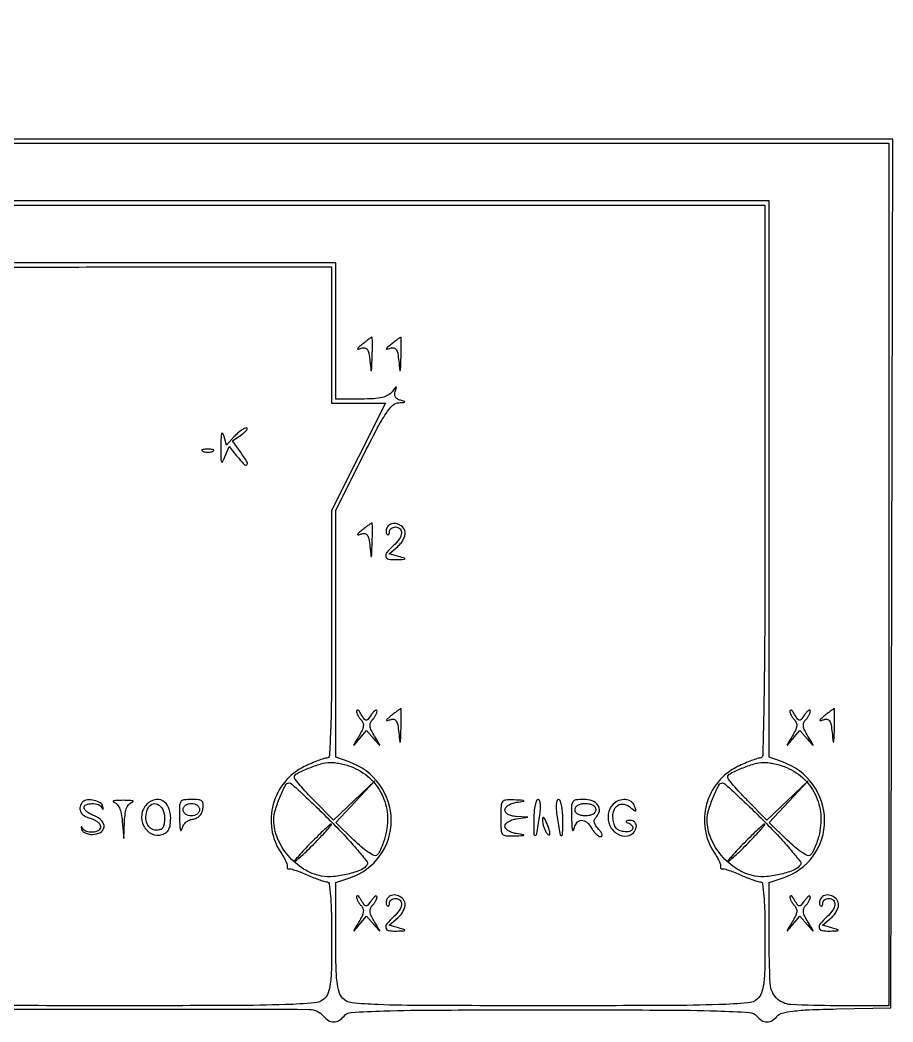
# Model space of a CAD drawing. Extents: x 8 to 431, y 55 to 556.
# Drawn here: x 219.5 to 431, y 55.1 to 297.8 of the extents above; entities that cross this region are included whole.
import ezdxf

# ---------------------------------------------------------------- set-up
doc = ezdxf.new("R2010")
doc.units = 0

msp = doc.modelspace()

# ---------------------------------------------------------------- linework, layer by layer
for points in [[(175, 350.5), (175, 268), (302.5, 268), (430, 268), (430, 163.5), (430, 59), (417.154988, 59, -0.013071), (406.239467, 59.285406, -0.190048), (402.791726, 60.85785, -0.181986), (401.268299, 64.389479, -0.011806), (401, 75.751189), (401, 88.844896), (404.412218, 89.971029, 0.15837), (411.701294, 95.318113, 0.158954), (414.442346, 103.919875, 0.156417), (411.59782, 112.587546, 0.153168), (404.221626, 118.072586), (401, 119.19565), (401, 186.597825), (401, 254), (266, 254), (131, 254), (130.947338, 306.25)], [(196.442594, 58.123261, -0.000786), (243, 58.196414, -0.000786), (289.557406, 58.123261, -0.222289), (293, 56.5, 0.080199), (294.22016, 55.434111, 0.140402), (295.5, 55.067499, 0.140402), (296.77984, 55.434111, 0.080199), (298, 56.5, -0.207788), (299.755184, 57.387881, -0.007148), (307.60906, 57.735925, -0.006628), (320.533408, 57.95223, -0.00087), (348, 58, -0.00087), (375.466592, 57.95223, -0.006628), (388.39094, 57.735925, -0.007148), (396.244816, 57.387881, -0.207788), (398, 56.5, 0.080026), (399.215909, 55.437088, 0.139126), (400.493808, 55.066617, 0.140213), (401.768768, 55.423478, 0.081818), (402.976483, 56.471664, -0.160208), (404.169002, 57.219906, -0.030379), (406.726727, 57.690365, -0.020058), (410.740037, 58.016374, -0.004946), (417.348928, 58.221664), (430.5, 58.5), (430.754586, 163.75), (431.009172, 269), (303.504586, 269), (176, 269)], [(130, 253), (265, 253), (400, 253), (400, 186, -0.000794), (399.947183, 152.732097, -0.003625), (399.745581, 133.393667, -0.001096), (399.472374, 119.642324, -0.407768), (398.815724, 119, 0.0799), (398.122944, 118.888582, 0.010773), (396.729242, 118.394843, 0.012203), (395.092016, 117.728697, 0.010005), (393.375833, 116.939892, 0.108181), (388.631792, 113.209409, 0.105747), (385.832579, 107.808897, 0.10597), (385.490633, 101.745447, 0.10907), (387.676678, 96.144229, -0.017527), (388.337501, 95.076802, -0.022992), (388.860066, 94.05643, -0.021466), (389.21068, 93.189704, -0.158746), (389.222384, 92.75, 0.094726), (389.195039, 92.475708, 0.160215), (389.285638, 92.26568, 0.163923), (389.481214, 92.153478, 0.100079), (389.75, 92.154444, -0.121598), (390.222693, 92.136037, -0.010745), (391.371815, 91.777527, -0.013552), (392.739198, 91.276831, -0.010144), (394.217881, 90.654444, 0.009443), (395.71702, 90.020974, 0.011438), (397.14682, 89.485993, 0.010114), (398.363019, 89.08978, 0.073811), (398.967881, 89, -0.380827), (399.434573, 88.584245, -0.009533), (399.730665, 85.517568, -0.013789), (399.937151, 81.358954, -0.005509), (400, 75.654988, -0.003887), (399.940984, 68.063903, -0.026448), (399.684737, 64.325258, -0.057453), (399.151708, 62.109686, -0.121685), (398.171259, 60.654988, -0.165585), (395.878988, 59.665852, -0.01158), (388.783558, 59.267951, -0.00742), (376.443001, 59.045531, -0.000796), (347.826247, 59, -0.000692), (317.718712, 59.041676, -0.008417), (306.1762, 59.267951, -0.016627), (299.865493, 59.708425, -0.185147), (297.654988, 60.828741, -0.114449), (296.799882, 62.365908, -0.042349), (296.316515, 64.811899, -0.023049), (296.064189, 68.726738, -0.004569), (296, 75.751189), (296, 88.844896), (299.412218, 89.971029, 0.15837), (306.701294, 95.318113, 0.158954), (309.442346, 103.919875, 0.156417), (306.59782, 112.587546, 0.153168), (299.221626, 118.072586), (296, 119.19565), (296, 149.112105), (296, 179.028559), (302.507155, 192.014279, -0.004827), (306.047349, 198.912044, -0.026253), (308.193178, 202.521815, -0.050751), (309.807191, 204.476454, -0.1839), (311.257155, 205.116001, 0.004194), (312.492556, 205.190292, 0.224228), (312.693369, 205.302516, 0.516988), (312.646486, 205.437509, 0.007306), (311.676575, 205.703466, -0.070589), (310.930798, 206.01348, -0.1274), (310.467236, 206.479777, -0.134145), (310.302267, 207.094161, -0.082455), (310.429028, 207.837465, 0.006419), (310.750701, 208.806151, 0.542828), (310.668022, 208.90697, 0.199065), (310.467718, 208.796578, 0.003123), (309.642211, 207.75, -0.103049), (308.653411, 206.910673, -0.067423), (307.2511, 206.376743, -0.043511), (305.212243, 206.084863, -0.013807), (302.139757, 206), (296, 206), (296, 222.5), (296, 239), (245.122445, 239, -0.000828), (216.422776, 239.047551, -0.006364)], [(215.199733, 237.954687, -0.000765), (244.828741, 238), (295, 238), (295, 221.5), (295, 205), (301.507155, 205), (308.014311, 205), (301.507155, 192.014279), (295, 179.028559), (295, 149.014279, -0.001864), (294.945256, 134.332631, -0.007995), (294.740136, 125.585999, -0.004973), (294.443897, 119.591968, -0.396942), (293.815724, 119, 0.0799), (293.122944, 118.888582, 0.010773), (291.729242, 118.394843, 0.012203), (290.092016, 117.728697, 0.010005), (288.375833, 116.939892, 0.108181), (283.631792, 113.209409, 0.105747), (280.832579, 107.808897, 0.10597), (280.490633, 101.745447, 0.10907), (282.676678, 96.144229, -0.017527), (283.337501, 95.076802, -0.022992), (283.860066, 94.05643, -0.021466), (284.21068, 93.189704, -0.158746), (284.222384, 92.75, 0.094726), (284.195039, 92.475708, 0.160215), (284.285638, 92.26568, 0.163923), (284.481214, 92.153478, 0.100079), (284.75, 92.154444, -0.121598), (285.222693, 92.136037, -0.010745), (286.371815, 91.777527, -0.013552), (287.739198, 91.276831, -0.010144), (289.217881, 90.654444, 0.009443), (290.71702, 90.020974, 0.011438), (292.14682, 89.485993, 0.010114), (293.363019, 89.08978, 0.073811), (293.967881, 89, -0.380827), (294.434573, 88.584245, -0.009533), (294.730665, 85.517568, -0.013789), (294.937151, 81.358954, -0.005509), (295, 75.654988, -0.003887), (294.940984, 68.063903, -0.026448), (294.684737, 64.325258, -0.057453), (294.151708, 62.109686, -0.121685), (293.171259, 60.654988, -0.165585), (290.878988, 59.665852, -0.01158), (283.783558, 59.267951, -0.00742), (271.443001, 59.045531, -0.000796), (242.826247, 59, -0.000692), (212.718712, 59.041676, -0.008417)]]:
    msp.add_lwpolyline(points, format="xyb")
for points in [[(302.5, 219.333664, 0.006251), (301.492388, 218.505302, 0.145542), (301.291036, 218.198754, 0.583789), (301.407657, 218.077206, 0.019996), (302.192814, 218.312138, -0.116372), (303.045342, 218.396836, -0.215502), (303.624367, 218.036079, -0.103158), (304.004731, 217.09338, -0.018265), (304.274711, 215.196671, 0.001682), (304.524614, 212.896683, 0.738129), (304.627766, 212.877114, 0.112478), (304.719875, 213.219847, 0.000788), (304.831897, 216.25, 0.004907), (304.878409, 218.069214, 0.008276), (304.877182, 219.595345, 0.002769), (304.84766, 220.884609, 0.443247), (304.75, 220.968197, 0.122408), (304.587003, 220.90495, 0.003631), (303.985938, 220.474934, 0.007046), (303.284489, 219.950101, 0.004781)], [(309.5, 219.333664, 0.006251), (308.492388, 218.505302, 0.145542), (308.291036, 218.198754, 0.583789), (308.407657, 218.077206, 0.019996), (309.192814, 218.312138, -0.116372), (310.045342, 218.396836, -0.215502), (310.624367, 218.036079, -0.103158), (311.004731, 217.09338, -0.018265), (311.274711, 215.196671, 0.001682), (311.524614, 212.896683, 0.738129), (311.627766, 212.877114, 0.112478), (311.719875, 213.219847, 0.000788), (311.831897, 216.25, 0.004907), (311.878409, 218.069214, 0.008276), (311.877182, 219.595345, 0.002769), (311.84766, 220.884609, 0.443247), (311.75, 220.968197, 0.122408), (311.587003, 220.90495, 0.003631), (310.985938, 220.474934, 0.007046), (310.284489, 219.950101, 0.004781)], [(268.163066, 194.5, 0.003532), (268.162501, 191.586266, 0.091239), (268.309918, 190.814942, 0.643591), (268.579735, 190.799746, 0.025), (269.135081, 192), (270.14339, 194.5), (271.981987, 192.25, 0.012855), (273.781761, 190.159568, 0.365491), (274.438709, 190.071374, 0.413772), (274.571515, 190.668665, 0.013231), (273.0496, 192.930343), (270.963013, 195.860685), (273.204013, 197.430343, 0.020836), (273.994822, 198.034868, 0.058689), (274.473135, 198.538913, 0.194644), (274.553701, 198.844861, 0.377488), (274.377494, 199, 0.124023), (273.843019, 198.865354, 0.030468), (273.066497, 198.384454, 0.029329), (272.217982, 197.706603, 0.025641), (271.413595, 196.904523), (269.517214, 194.809046), (268.858287, 197.154523, 0.09123), (268.579318, 197.723536, 0.629619), (268.353636, 197.67994, 0.055472), (268.208789, 196.690201, 0.006807)], [(263.75, 193.337719, 0.057986), (264.320008, 193.181385, 0.037979), (265, 193.12966, 0.037979), (265.679992, 193.181385, 0.057986), (266.25, 193.337719, 0.174857), (266.459382, 193.525001, 0.447206), (266.398438, 193.693942, 0.078554), (265.89144, 193.810911, 0.017491), (265, 193.842105, 0.017491), (264.10856, 193.810911, 0.078554), (263.601562, 193.693942, 0.447206), (263.540618, 193.525001, 0.174857)], [(302.5, 174.333664, 0.006251), (301.492388, 173.505302, 0.145542), (301.291036, 173.198754, 0.583789), (301.407657, 173.077206, 0.019996), (302.192814, 173.312138, -0.116372), (303.045342, 173.396836, -0.215502), (303.624367, 173.036079, -0.103158), (304.004731, 172.09338, -0.018265), (304.274711, 170.196671, 0.001682), (304.524614, 167.896683, 0.738129), (304.627766, 167.877114, 0.112478), (304.719875, 168.219847, 0.000788), (304.831897, 171.25, 0.004907), (304.878409, 173.069214, 0.008276), (304.877182, 174.595345, 0.002769), (304.84766, 175.884609, 0.443247), (304.75, 175.968197, 0.122408), (304.587003, 175.90495, 0.003631), (303.985938, 175.474934, 0.007046), (303.284489, 174.950101, 0.004781)], [(308.493101, 174.988837, 0.059114), (308.272696, 174.515129, 0.065921), (308.179697, 174.020206, 0.075311), (308.222196, 173.580012, 0.135524), (308.399864, 173.266802, 0.132256), (308.627352, 173.135822, 0.259615), (308.82371, 173.185665, 0.153621), (308.958272, 173.426605, 0.051163), (309, 173.833333, -0.127718), (309.115534, 174.278257, -0.100747), (309.440625, 174.657292, -0.089419), (309.926925, 174.912123, -0.076226), (310.5, 175, -0.195464), (311.567232, 174.566216, -0.231332), (311.930974, 173.550897, -0.124539), (311.373995, 172.064216, -0.057305), (310, 170.5, 0.030751), (308.384115, 168.846022, 0.236612), (308.126376, 167.826377, 0.311843), (308.793741, 167.205743, 0.045229), (310.75, 167.09968, 0.001949), (312.553589, 167.172095, 0.247934), (312.741624, 167.282292, 0.494197), (312.689135, 167.420336, 0.003057), (311.214629, 167.84968), (308.929258, 168.5), (311.029192, 170.295493, 0.049485), (311.808292, 171.107851, 0.048838), (312.416494, 172.060886, 0.05313), (312.776661, 173.005526, 0.11256), (312.803079, 173.78401, 0.151868), (312.15107, 175.001457, 0.126949), (310.877274, 175.73949, 0.137851), (309.485604, 175.737555, 0.18762)], [(301.030409, 130.45, 0.086146), (301.100117, 129.965567, 0.03895), (301.34635, 129.371021, 0.037057), (301.711351, 128.768392, 0.041707), (302.148653, 128.251347, -0.110659), (302.595104, 127.547059, -0.120939), (302.678905, 126.742991, -0.077773), (302.371338, 125.720149, -0.024053), (301.604643, 124.301347, 0.000543), (300.432111, 122.356045, 0.163506), (300.392855, 122.178167, 0.657424), (300.464909, 122.155822, 0.000941), (301.681878, 123.581824), (303.451776, 125.663648), (305.285238, 123.581824, 0.0009), (306.567861, 122.130729, 0.628105), (306.645329, 122.152712, 0.181452), (306.612877, 122.324816, 0.00054), (305.410697, 124.301347, -0.024008), (304.636434, 125.720241, -0.077867), (304.324434, 126.742991, -0.121397), (304.405869, 127.547033, -0.111167), (304.851347, 128.251347, 0.038339), (305.290908, 128.764031, 0.034879), (305.662583, 129.353727, 0.036677), (305.919379, 129.929789, 0.08672), (306, 130.39113, 0.321268), (305.866322, 130.577704, 0.227549), (305.60119, 130.545709, 0.069396), (305.16538, 130.174032, 0.023683), (304.642348, 129.525559, -0.014358), (303.751984, 128.378542, -0.23041), (303.317989, 128.179985, -0.243917), (302.909105, 128.404594, -0.016012), (302.172757, 129.58443, 0.02292), (301.741719, 130.254294, 0.076341), (301.378517, 130.628864, 0.290758), (301.1537, 130.647455, 0.270963)], [(309.5, 129.333664, 0.006251), (308.492388, 128.505302, 0.145542), (308.291036, 128.198754, 0.583789), (308.407657, 128.077206, 0.019996), (309.192814, 128.312138, -0.116372), (310.045342, 128.396836, -0.215502), (310.624367, 128.036079, -0.103158), (311.004731, 127.09338, -0.018265), (311.274711, 125.196671, 0.001682), (311.524614, 122.896683, 0.738129), (311.627766, 122.877114, 0.112478), (311.719875, 123.219847, 0.000788), (311.831897, 126.25, 0.004907), (311.878409, 128.069214, 0.008276), (311.877182, 129.595345, 0.002769), (311.84766, 130.884609, 0.443247), (311.75, 130.968197, 0.122408), (311.587003, 130.90495, 0.003631), (310.985938, 130.474934, 0.007046), (310.284489, 129.950101, 0.004781)], [(406.030409, 130.45, 0.086146), (406.100117, 129.965567, 0.03895), (406.34635, 129.371021, 0.037057), (406.711351, 128.768392, 0.041707), (407.148653, 128.251347, -0.110659), (407.595104, 127.547059, -0.120939), (407.678905, 126.742991, -0.077773), (407.371338, 125.720149, -0.024053), (406.604643, 124.301347, 0.000543), (405.432111, 122.356045, 0.163506), (405.392855, 122.178167, 0.657424), (405.464909, 122.155822, 0.000941), (406.681878, 123.581824), (408.451776, 125.663648), (410.285238, 123.581824, 0.0009), (411.567861, 122.130729, 0.628105), (411.645329, 122.152712, 0.181452), (411.612877, 122.324816, 0.00054), (410.410697, 124.301347, -0.024008), (409.636434, 125.720241, -0.077867), (409.324434, 126.742991, -0.121397), (409.405869, 127.547033, -0.111167), (409.851347, 128.251347, 0.038339), (410.290908, 128.764031, 0.034879), (410.662583, 129.353727, 0.036677), (410.919379, 129.929789, 0.08672), (411, 130.39113, 0.321268), (410.866322, 130.577704, 0.227549), (410.60119, 130.545709, 0.069396), (410.16538, 130.174032, 0.023683), (409.642348, 129.525559, -0.014358), (408.751984, 128.378542, -0.23041), (408.317989, 128.179985, -0.243917), (407.909105, 128.404594, -0.016012), (407.172757, 129.58443, 0.02292), (406.741719, 130.254294, 0.076341), (406.378517, 130.628864, 0.290758), (406.1537, 130.647455, 0.270963)], [(414.5, 129.333664, 0.006251), (413.492388, 128.505302, 0.145542), (413.291036, 128.198754, 0.583789), (413.407657, 128.077206, 0.019996), (414.192814, 128.312138, -0.116372), (415.045342, 128.396836, -0.215502), (415.624367, 128.036079, -0.103158), (416.004731, 127.09338, -0.018265), (416.274711, 125.196671, 0.001682), (416.524614, 122.896683, 0.738129), (416.627766, 122.877114, 0.112478), (416.719875, 123.219847, 0.000788), (416.831897, 126.25, 0.004907), (416.878409, 128.069214, 0.008276), (416.877182, 129.595345, 0.002769), (416.84766, 130.884609, 0.443247), (416.75, 130.968197, 0.122408), (416.587003, 130.90495, 0.003631), (415.985938, 130.474934, 0.007046), (415.284489, 129.950101, 0.004781)], [(299.6849, 116.933388, -0.091219), (304.093496, 114.266049, -0.096993), (307.152304, 110.253811, -0.095439), (308.503398, 105.327676, -0.085311), (308.011369, 100.042222, -0.019229), (307.525158, 98.478673, -0.023168), (306.945538, 97.053493, -0.022699), (306.357239, 95.917896, -0.124093), (305.879549, 95.425557, -0.265189), (305.224337, 95.402531, -0.026765), (303.831045, 96.231725, -0.027959), (302.170298, 97.484443, -0.018469), (300.402997, 99.095202), (295.992545, 103.423733), (300.746272, 108.461866), (305.5, 113.5), (300.464005, 108.748379), (295.42801, 103.996758), (290.714005, 108.782728, -0.007439), (288.907717, 110.672007, -0.010983), (287.384739, 112.387222, -0.006449), (286.167201, 113.858704, -0.17123), (286, 114.332623, -0.281466), (286.546473, 115.226479, -0.019403), (289.347833, 116.526619, -0.026873), (292.376095, 117.604623, -0.06769), (294.6849, 117.960858, -0.037756), (295.721612, 117.901115, -0.01741), (297.054922, 117.675185, -0.01713), (298.447183, 117.339002, -0.022751)], [(404.6849, 116.933388, -0.091219), (409.093496, 114.266049, -0.096993), (412.152304, 110.253811, -0.095439), (413.503398, 105.327676, -0.085311), (413.011369, 100.042222, -0.019229), (412.525158, 98.478673, -0.023168), (411.945538, 97.053493, -0.022699), (411.357239, 95.917896, -0.124093), (410.879549, 95.425557, -0.265189), (410.224337, 95.402531, -0.026765), (408.831045, 96.231725, -0.027959), (407.170298, 97.484443, -0.018469), (405.402997, 99.095202), (400.992545, 103.423733), (405.746272, 108.461866), (410.5, 113.5), (405.464005, 108.748379), (400.42801, 103.996758), (395.714005, 108.782728, -0.007439), (393.907717, 110.672007, -0.010983), (392.384739, 112.387222, -0.006449), (391.167201, 113.858704, -0.17123), (391, 114.332623, -0.281466), (391.546473, 115.226479, -0.019403), (394.347833, 116.526619, -0.026873), (397.376095, 117.604623, -0.06769), (399.6849, 117.960858, -0.037756), (400.721612, 117.901115, -0.01741), (402.054922, 117.675185, -0.01713), (403.447183, 117.339002, -0.022751)], [(294.894341, 103.6061, -0.008348), (298.434455, 99.930464, -0.013414), (301.313632, 96.668172, -0.007147), (303.570111, 93.889036, -0.315168), (303.610662, 93.179056, -0.158556), (302.127837, 91.92316, -0.036186), (298.960883, 90.88808, -0.037903), (295.438787, 90.291524, -0.069476), (292.536268, 90.427218, -0.094015), (288.221269, 92.115378, -0.076631), (284.4638, 95.367079, -0.077347), (281.888861, 99.566135, -0.099248), (281, 104, -0.07204), (281.337011, 106.326901, -0.026046), (282.45284, 109.483859, -0.018585), (283.802987, 112.435631, -0.283401), (284.718724, 113, -0.186193), (285.256589, 112.792514, -0.002284), (288.046382, 110.240542, -0.006402), (291.249383, 107.206733, -0.0041)], [(399.894341, 103.6061, -0.008348), (403.434455, 99.930464, -0.013414), (406.313632, 96.668172, -0.007147), (408.570111, 93.889036, -0.315168), (408.610662, 93.179056, -0.158556), (407.127837, 91.92316, -0.036186), (403.960883, 90.88808, -0.037903), (400.438787, 90.291524, -0.069476), (397.536268, 90.427218, -0.094015), (393.221269, 92.115378, -0.076631), (389.4638, 95.367079, -0.077347), (386.888861, 99.566135, -0.099248), (386, 104, -0.07204), (386.337011, 106.326901, -0.026046), (387.45284, 109.483859, -0.018585), (388.802987, 112.435631, -0.283401), (389.718724, 113, -0.186193), (390.256589, 112.792514, -0.002284), (393.046382, 110.240542, -0.006402), (396.249383, 107.206733, -0.0041)], [(234.708849, 108.375516, 0.131111), (234.054218, 107.244442, 0.173778), (234.148764, 106.067974, 0.143592), (235.017027, 105.056885, 0.082716), (236.5, 104.410644, -0.049341), (237.456356, 104.067489, -0.059134), (238.265625, 103.55872, -0.069524), (238.816581, 102.970385, -0.15466), (239, 102.391592, -0.262547), (238.483672, 101.476067, -0.115396), (237.114972, 101.031573, -0.103423), (235.577823, 101.219849, -0.198138), (234.658333, 102.025, 0.021854), (234.47198, 102.362824, 0.485648), (234.375208, 102.374375, 0.236791), (234.328524, 102.233682, 0.013819), (234.408333, 101.775, 0.159106), (234.684735, 101.287147, 0.073376), (235.296654, 100.874531, 0.061597), (236.131256, 100.594485, 0.050217), (237.069638, 100.5, 0.1255), (238.9886, 100.989367, 0.244553), (239.846644, 102.266134, 0.222293), (239.32576, 103.809746, 0.111599), (237.572763, 104.972336, -0.032522), (236.587883, 105.422047, -0.042058), (235.755749, 105.964184, -0.047731), (235.172992, 106.514623, -0.181587), (235, 106.975249, -0.310217), (235.506086, 107.712447, -0.092169), (236.92271, 107.975739, -0.080733), (238.483732, 107.721941, -0.199619), (239.341667, 106.975, 0.02232), (239.528118, 106.637741, 0.482015), (239.626262, 106.625625, 0.238062), (239.674298, 106.766839, 0.01415), (239.596672, 107.225, 0.211452), (238.953922, 108.138978, 0.077644), (237.458867, 108.746816, 0.075833), (235.810303, 108.878651, 0.180374)], [(242.195573, 108.321156, -0.138963), (242.974312, 107.86086, -0.085142), (243.572657, 106.969011, -0.058304), (244.002483, 105.601717, -0.024421), (244.270866, 103.687158), (244.650586, 99.5), (244.825293, 103.676676, -0.022413), (244.998958, 105.676465, -0.065649), (245.357293, 107.009764, -0.102697), (245.930327, 107.850357, -0.128747), (246.75, 108.310674, 0.279395), (246.911685, 108.47732, 0.421517), (246.810937, 108.633659, 0.040136), (245.937901, 108.739189, 0.010016), (244.5, 108.767997, 0.009849), (243.060271, 108.739633, 0.038051), (242.173075, 108.636738, 0.384808), (242.058121, 108.483812, 0.315654)], [(250.2, 107.8, 0.165159), (248.983451, 105.332372, 0.152309), (249.467348, 102.54058, 0.164435), (251.402654, 100.660496, 0.190326), (253.952012, 100.484769, 0.08397), (254.916442, 100.9806, 0.113658), (255.547181, 101.726366, 0.086502), (255.893728, 102.834446, 0.032645), (256, 104.460399, 0.096029), (255.499449, 107.042614, 0.167908), (254.085582, 108.668855, 0.197786), (252.155539, 108.924909, 0.132457)], [(254.5, 104.486305, -0.031034), (254.407535, 102.997993, -0.116231), (254.083715, 102.125862, -0.165281), (253.478851, 101.660044, -0.082349), (252.513695, 101.5, -0.160395), (251.202722, 101.931653, -0.137362), (250.306089, 103.083099, -0.109977), (250.018262, 104.764596, -0.079382), (250.412402, 106.63232, -0.18187), (251.45519, 107.806466, -0.246897), (252.848062, 107.807387, -0.167283), (254.062021, 106.519473, -0.106487)], [(258.136182, 104.25, 0.008876), (258.215341, 102.545676, 0.037925), (258.357296, 101.538187, 0.4941), (258.526507, 101.459109, 0.228399), (258.697675, 101.688507, -0.076372), (259.02407, 102.598477, -0.077859), (259.607015, 103.36174, -0.078117), (260.393559, 103.908229, -0.077637), (261.311493, 104.188507, 0.075159), (262.252863, 104.470878, 0.088854), (263.009039, 105.009232, 0.087695), (263.538322, 105.783023, 0.071093), (263.819551, 106.75, 0.053387), (263.860755, 107.947116, 0.206043), (263.525711, 108.592774, 0.148135), (262.736387, 108.918705, 0.024371), (261.069551, 109, 0.033774), (259.189575, 108.872864, 0.224282), (258.422329, 108.374227, 0.136053), (258.111252, 107.303637, 0.010249)], [(263, 106.5, -0.130775), (262.846791, 105.924246, -0.10214), (262.416667, 105.4375, -0.08892), (261.769411, 105.111864, -0.072314), (261, 105, -0.072314), (260.230589, 105.111864, -0.08892), (259.583333, 105.4375, -0.10214), (259.153209, 105.924246, -0.130775), (259, 106.5, -0.130775), (259.153209, 107.075754, -0.10214), (259.583333, 107.5625, -0.08892), (260.230589, 107.888136, -0.072314), (261, 108, -0.072314), (261.769411, 107.888136, -0.08892), (262.416667, 107.5625, -0.10214), (262.846791, 107.075754, -0.130775)], [(336, 104.5, 0.011351), (336.065832, 101.60045, 0.150174), (336.422232, 100.604094, 0.219545), (337.225107, 100.168684, 0.027697), (339.25, 100.149832, 0.000897), (341.414657, 100.253519, 0.202175), (341.594183, 100.339937, 0.591928), (341.55929, 100.436806, 0.001448), (339.75, 100.716254, -0.046134), (338.697711, 100.976611, -0.060239), (337.807813, 101.412073, -0.073824), (337.202397, 101.946064, -0.176969), (337, 102.5, -0.176969), (337.202397, 103.053936, -0.073824), (337.807813, 103.587927, -0.060239), (338.697711, 104.023389, -0.046134), (339.75, 104.283746), (342.5, 104.700336), (339.75, 104.850168, -0.04314), (338.630892, 105.008624, -0.07402), (337.755698, 105.352773, -0.1001), (337.198679, 105.843252, -0.163766), (337, 106.433578, -0.169155), (337.202922, 107.016226, -0.077226), (337.802218, 107.570484, -0.062869), (338.690785, 108.018114, -0.047721), (339.75, 108.283746, 0.001448), (341.55929, 108.563194, 0.591928), (341.594183, 108.660063, 0.202175), (341.414657, 108.746481, 0.000897), (339.25, 108.850168, 0.027697), (337.225107, 108.831316, 0.219545), (336.422232, 108.395906, 0.150174), (336.065832, 107.39955, 0.011351)], [(344, 104.333333, 0.003695), (344.028247, 100.511257, 0.498792), (344.35179, 100.275033, 0.285361), (344.727517, 100.703298, 0.003052), (345.372659, 104.75, 0.017743), (345.580366, 106.524726, 0.041455), (345.57791, 107.860753, 0.062772), (345.392683, 108.729435, 0.319042), (345.011818, 109, 0.313406), (344.618411, 108.726548, 0.035626), (344.297221, 107.629167, 0.032963), (344.073117, 106.122007, 0.02043)], [(349.627341, 104.75, 0.003052), (350.272483, 100.703298, 0.285361), (350.64821, 100.275033, 0.498792), (350.971753, 100.511257, 0.003695), (351, 104.333333, 0.02043), (350.926883, 106.122007, 0.032963), (350.702779, 107.629167, 0.035626), (350.381589, 108.726548, 0.313406), (349.988182, 109, 0.319042), (349.607317, 108.729435, 0.062772), (349.42209, 107.860753, 0.041455), (349.419634, 106.524726, 0.017743)], [(353.136182, 104.25, 0.008987), (353.215645, 102.547331, 0.039868), (353.359663, 101.55625, 0.525484), (353.531558, 101.487763, 0.200632), (353.705733, 101.75, -0.110054), (354.379046, 103.301264, -0.224647), (355.51763, 103.923436, -0.197984), (356.839996, 103.46641, -0.089167), (358, 102, 0.040155), (358.492301, 101.234747, 0.044735), (359.084889, 100.5875, 0.049756), (359.684971, 100.14014, 0.136127), (360.190171, 100, 0.267115), (360.471726, 100.161972, 0.204458), (360.516282, 100.521338, 0.083577), (360.238634, 101.100884, 0.030516), (359.668641, 101.813654, -0.034745), (358.943222, 102.736662, -0.105496), (358.643962, 103.472159, -0.14721), (358.719279, 104.117909, -0.094522), (359.146436, 104.746436, 0.158067), (359.870456, 106.165234, 0.200218), (359.528179, 107.582965, 0.149212), (358.123505, 108.634176, 0.086771), (356.031385, 109, 0.034946), (354.182752, 108.870638, 0.224586), (353.420456, 108.369496, 0.134545), (353.111459, 107.294542, 0.010271)], [(359, 106.5, -0.140575), (358.822179, 105.88002, -0.118484), (358.333333, 105.4, -0.088208), (357.543379, 105.09863, -0.04716), (356.5, 105, -0.04716), (355.456621, 105.09863, -0.088208), (354.666667, 105.4, -0.118484), (354.177821, 105.88002, -0.140575), (354, 106.5, -0.140575), (354.177821, 107.11998, -0.118484), (354.666667, 107.6, -0.088208), (355.456621, 107.90137, -0.04716), (356.5, 108, -0.04716), (357.543379, 107.90137, -0.088208), (358.333333, 107.6, -0.118484), (358.822179, 107.11998, -0.140575)], [(363.2, 107.8, 0.164747), (362.023496, 105.418427, 0.141373), (362.439146, 102.642032, 0.149715), (364.235582, 100.621324, 0.186393), (366.690477, 100.178908, 0.144268), (368.109006, 100.911671, 0.161353), (368.827227, 102.26642, 0.231723), (368.478765, 103.443239, 0.2212), (367.323324, 103.921053, 0.022402), (366.654158, 103.861968, 0.166819), (366.372688, 103.7213, 0.454194), (366.386287, 103.542534, 0.064758), (366.75, 103.337719, -0.105407), (367.801756, 102.628064, -0.30968), (367.939257, 101.810196, -0.240758), (367.181115, 101.216668, -0.083384), (365.75, 101.180449, -0.072439), (364.697534, 101.489602, -0.111688), (363.947063, 102.063419, -0.098518), (363.456782, 102.962675, -0.047093), (363.183029, 104.255686, -0.101042), (363.357196, 106.255336, -0.183222), (364.338301, 107.544032, -0.19837), (365.859874, 107.798979, -0.117304), (367.535627, 106.970432, 0.009072), (368.383972, 106.29198, 0.274527), (368.644099, 106.260461, 0.385224), (368.734004, 106.461722, 0.01278), (368.415903, 107.358556, 0.151692), (367.555966, 108.449589, 0.130173), (366.174437, 108.943458, 0.115331), (364.591569, 108.711972, 0.102996)], [(346.085598, 104, 0.053798), (346.134067, 103.317134, 0.029384), (346.331527, 102.5, 0.028934), (346.632796, 101.684071, 0.040566), (347, 101, 0.095694), (347.592871, 100.381869, 0.608383), (347.885992, 100.533606, 0.081911), (347.695838, 101.686554, 0.019739), (347, 103.5, 0.014925), (346.608071, 104.341871, 0.152377), (346.343886, 104.615423, 0.491407), (346.161267, 104.535375, 0.051935)], [(290, 98.5, 0.005315), (288.341221, 96.773493, 0.009649), (287.027781, 95.321875, 0.005222), (286.018986, 94.138017, 0.636069), (286.083584, 94, 0.183746), (286.40394, 94.121842, 0.003583), (287.734031, 95.321875, 0.008106), (289.271216, 96.775353, 0.005286), (291, 98.5, 0.005315), (292.658779, 100.226507, 0.009649), (293.972219, 101.678125, 0.005222), (294.981014, 102.861983, 0.636069), (294.916416, 103, 0.183746), (294.59606, 102.878158, 0.003583), (293.265969, 101.678125, 0.008106), (291.728784, 100.224647, 0.005286)], [(395, 98.5, 0.005315), (393.341221, 96.773493, 0.009649), (392.027781, 95.321875, 0.005222), (391.018986, 94.138017, 0.636069), (391.083584, 94, 0.183746), (391.40394, 94.121842, 0.003583), (392.734031, 95.321875, 0.008106), (394.271216, 96.775353, 0.005286), (396, 98.5, 0.005315), (397.658779, 100.226507, 0.009649), (398.972219, 101.678125, 0.005222), (399.981014, 102.861983, 0.636069), (399.916416, 103, 0.183746), (399.59606, 102.878158, 0.003583), (398.265969, 101.678125, 0.008106), (396.728784, 100.224647, 0.005286)], [(301.030409, 85.45, 0.086146), (301.100117, 84.965567, 0.03895), (301.34635, 84.371021, 0.037057), (301.711351, 83.768392, 0.041707), (302.148653, 83.251347, -0.110659), (302.595104, 82.547059, -0.120939), (302.678905, 81.742991, -0.077773), (302.371338, 80.720149, -0.024053), (301.604643, 79.301347, 0.000543), (300.432111, 77.356045, 0.163506), (300.392855, 77.178167, 0.657424), (300.464909, 77.155822, 0.000941), (301.681878, 78.581824), (303.451776, 80.663648), (305.285238, 78.581824, 0.0009), (306.567861, 77.130729, 0.628105), (306.645329, 77.152712, 0.181452), (306.612877, 77.324816, 0.00054), (305.410697, 79.301347, -0.024008), (304.636434, 80.720241, -0.077867), (304.324434, 81.742991, -0.121397), (304.405869, 82.547033, -0.111167), (304.851347, 83.251347, 0.038339), (305.290908, 83.764031, 0.034879), (305.662583, 84.353727, 0.036677), (305.919379, 84.929789, 0.08672), (306, 85.39113, 0.321268), (305.866322, 85.577704, 0.227549), (305.60119, 85.545709, 0.069396), (305.16538, 85.174032, 0.023683), (304.642348, 84.525559, -0.014358), (303.751984, 83.378542, -0.23041), (303.317989, 83.179985, -0.243917), (302.909105, 83.404594, -0.016012), (302.172757, 84.58443, 0.02292), (301.741719, 85.254294, 0.076341), (301.378517, 85.628864, 0.290758), (301.1537, 85.647455, 0.270963)], [(308.493101, 84.988837, 0.059114), (308.272696, 84.515129, 0.065921), (308.179697, 84.020206, 0.075311), (308.222196, 83.580012, 0.135524), (308.399864, 83.266802, 0.132256), (308.627352, 83.135822, 0.259615), (308.82371, 83.185665, 0.153621), (308.958272, 83.426605, 0.051163), (309, 83.833333, -0.127718), (309.115534, 84.278257, -0.100747), (309.440625, 84.657292, -0.089419), (309.926925, 84.912123, -0.076226), (310.5, 85, -0.195464), (311.567232, 84.566216, -0.231332), (311.930974, 83.550897, -0.124539), (311.373995, 82.064216, -0.057305), (310, 80.5, 0.030751), (308.384115, 78.846022, 0.236612), (308.126376, 77.826377, 0.311843), (308.793741, 77.205743, 0.045229), (310.75, 77.09968, 0.001949), (312.553589, 77.172095, 0.247934), (312.741624, 77.282292, 0.494197), (312.689135, 77.420336, 0.003057), (311.214629, 77.84968), (308.929258, 78.5), (311.029192, 80.295493, 0.049485), (311.808292, 81.107851, 0.048838), (312.416494, 82.060886, 0.05313), (312.776661, 83.005526, 0.11256), (312.803079, 83.78401, 0.151868), (312.15107, 85.001457, 0.126949), (310.877274, 85.73949, 0.137851), (309.485604, 85.737555, 0.18762)], [(406.030409, 85.45, 0.086146), (406.100117, 84.965567, 0.03895), (406.34635, 84.371021, 0.037057), (406.711351, 83.768392, 0.041707), (407.148653, 83.251347, -0.110659), (407.595104, 82.547059, -0.120939), (407.678905, 81.742991, -0.077773), (407.371338, 80.720149, -0.024053), (406.604643, 79.301347, 0.000543), (405.432111, 77.356045, 0.163506), (405.392855, 77.178167, 0.657424), (405.464909, 77.155822, 0.000941), (406.681878, 78.581824), (408.451776, 80.663648), (410.285238, 78.581824, 0.0009), (411.567861, 77.130729, 0.628105), (411.645329, 77.152712, 0.181452), (411.612877, 77.324816, 0.00054), (410.410697, 79.301347, -0.024008), (409.636434, 80.720241, -0.077867), (409.324434, 81.742991, -0.121397), (409.405869, 82.547033, -0.111167), (409.851347, 83.251347, 0.038339), (410.290908, 83.764031, 0.034879), (410.662583, 84.353727, 0.036677), (410.919379, 84.929789, 0.08672), (411, 85.39113, 0.321268), (410.866322, 85.577704, 0.227549), (410.60119, 85.545709, 0.069396), (410.16538, 85.174032, 0.023683), (409.642348, 84.525559, -0.014358), (408.751984, 83.378542, -0.23041), (408.317989, 83.179985, -0.243917), (407.909105, 83.404594, -0.016012), (407.172757, 84.58443, 0.02292), (406.741719, 85.254294, 0.076341), (406.378517, 85.628864, 0.290758), (406.1537, 85.647455, 0.270963)], [(413.493101, 84.988837, 0.059114), (413.272696, 84.515129, 0.065921), (413.179697, 84.020206, 0.075311), (413.222196, 83.580012, 0.135524), (413.399864, 83.266802, 0.132256), (413.627352, 83.135822, 0.259615), (413.82371, 83.185665, 0.153621), (413.958272, 83.426605, 0.051163), (414, 83.833333, -0.127718), (414.115534, 84.278257, -0.100747), (414.440625, 84.657292, -0.089419), (414.926925, 84.912123, -0.076226), (415.5, 85, -0.195464), (416.567232, 84.566216, -0.231332), (416.930974, 83.550897, -0.124539), (416.373995, 82.064216, -0.057305), (415, 80.5, 0.030751), (413.384115, 78.846022, 0.236612), (413.126376, 77.826377, 0.311843), (413.793741, 77.205743, 0.045229), (415.75, 77.09968, 0.001949), (417.553589, 77.172095, 0.247934), (417.741624, 77.282292, 0.494197), (417.689135, 77.420336, 0.003057), (416.214629, 77.84968), (413.929258, 78.5), (416.029192, 80.295493, 0.049485), (416.808292, 81.107851, 0.048838), (417.416494, 82.060886, 0.05313), (417.776661, 83.005526, 0.11256), (417.803079, 83.78401, 0.151868), (417.15107, 85.001457, 0.126949), (415.877274, 85.73949, 0.137851), (414.485604, 85.737555, 0.18762)]]:
    msp.add_lwpolyline(points, format="xyb", close=True)

doc.saveas('drawing.dxf')
